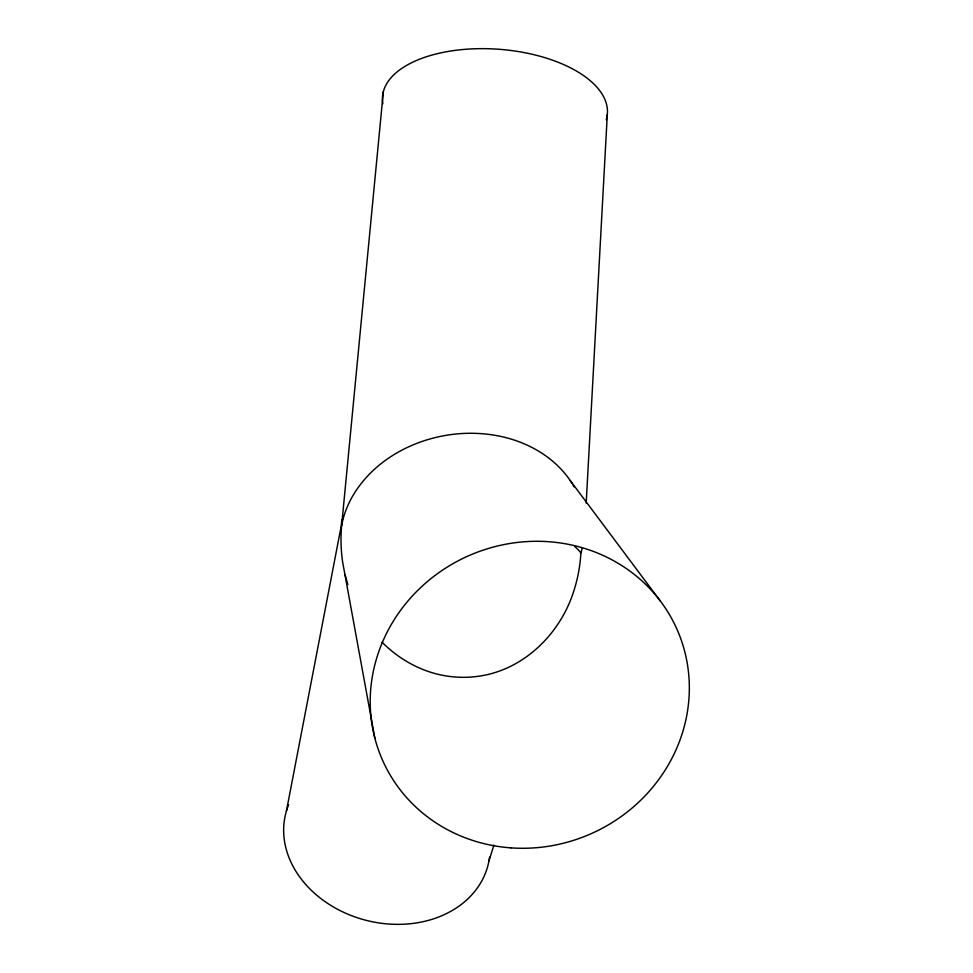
<?xml version="1.0" encoding="UTF-8"?>
<svg xmlns="http://www.w3.org/2000/svg" width="973" height="973" viewBox="0 0 973 973"><rect width="100%" height="100%" fill="white"/><g stroke="black" fill="none" stroke-linecap="round" stroke-linejoin="round"><path stroke-width="1.46" d="M586.196 503.029L607.298 114.619M341.681 525.128L383.326 91.766M286.427 810.995L342.508 519.327A160.983 36.913 8.8 0 0 341.693 525.128A160.569 151.922 35 0 0 342.703 562.418L374.873 738.288M488.957 860.947L493.895 845.136M382.085 642.253C394.503 654.683 409.487 664.608 426.004 670.677A106.702 101.849 33.7 0 0 478.327 676.271C524.386 670.056 561.616 632.547 574.459 588.896A161.372 153.722 28.2 0 0 580.857 553.09A161.603 116.845 -0.5 0 0 582.122 548.602M341.693 525.128A160.679 115.556 -2.8 0 1 351.618 497.908C373.352 458.891 417.575 436.378 461.226 433.581A107.383 78.302 -1.9 0 1 514.741 440.234C536.682 447.544 556.97 461.141 570.117 480.407L660.387 601.107M570.117 480.407L572.173 483.63M572.866 484.7L574.082 486.889M347.823 584.603L345.111 574.812M382.851 103.746A112.759 56.057 4.3 0 1 498.334 49.222A112.759 56.057 4.3 0 1 606.24 119.74M489.565 857.116A104.391 83.654 14.3 0 1 365.52 920.178A104.391 83.654 14.3 0 1 288.64 804.707M574.788 546.583A161.871 37.339 8.3 0 1 580.857 553.09M510.922 847.86A161.117 151.861 -24.5 0 0 676.417 628.047A161.117 151.861 -24.5 0 0 401.971 608.453A161.117 151.861 -24.5 0 0 510.922 847.86"/></g></svg>
